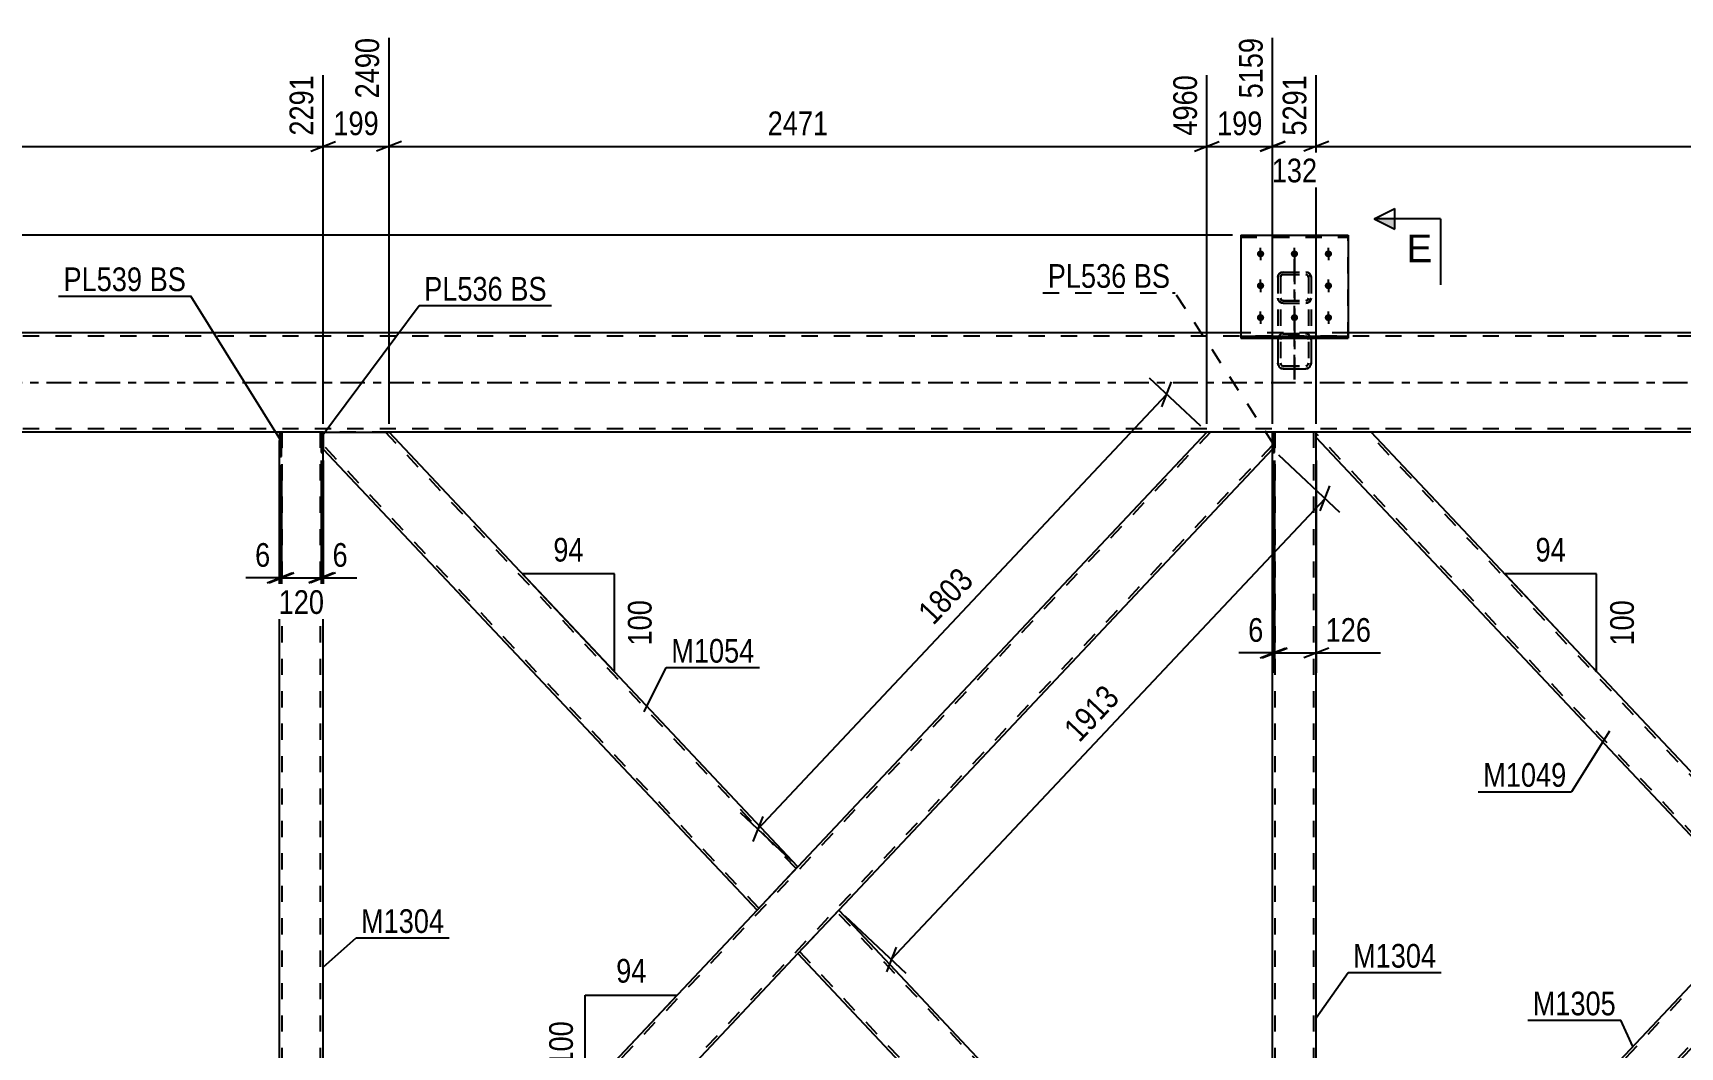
# Model space of a CAD drawing. Header units: millimetres. Extents: x -55 to 786, y -436 to 158.
# Drawn here: x 55.1 to 254.1, y -80.3 to 42.2 of the extents above; entities that cross this region are included whole.
import ezdxf

# ---------------------------------------------------------------- set-up
doc = ezdxf.new("R2010")
doc.units = ezdxf.units.MM
doc.linetypes.add('DXK_LINE_DOT2', pattern=[3.9198, 1.9599, -1.9599])
doc.linetypes.add('DXK_LINE_DOT3', pattern=[5.9187, 2.979, -0.9799, 0.9799, -0.9799])
doc.styles.add('Arial', font='ARIAL.TTF', dxfattribs={"height": 0.2})
doc.styles.add('Arial Narrow', font='ARIALN.TTF', dxfattribs={"height": 0.2})

# ---------------------------------------------------------------- blocks, each defined once
blk = doc.blocks.new('Bolt-761543994-4556 - 4531')
at = {"linetype": 'Continuous'}
for points in [[(203.44, 15.12), (203.35, 15.13), (203.26, 15.16), (203.18, 15.2), (203.11, 15.26), (203.06, 15.33), (203.02, 15.41), (203, 15.49), (203, 15.58), (203.02, 15.66), (203.06, 15.74), (203.11, 15.81), (203.18, 15.87), (203.26, 15.91), (203.35, 15.94), (203.44, 15.95), (203.53, 15.94), (203.62, 15.91), (203.7, 15.87), (203.77, 15.81), (203.82, 15.74), (203.86, 15.66), (203.88, 15.58), (203.88, 15.49), (203.86, 15.41), (203.82, 15.33), (203.77, 15.26), (203.7, 15.2), (203.62, 15.16), (203.53, 15.13)], [(207.54, 15.12), (207.45, 15.13), (207.36, 15.16), (207.28, 15.2), (207.21, 15.26), (207.16, 15.33), (207.12, 15.41), (207.1, 15.49), (207.1, 15.58), (207.12, 15.66), (207.16, 15.74), (207.21, 15.81), (207.28, 15.87), (207.36, 15.91), (207.45, 15.94), (207.54, 15.95), (207.63, 15.94), (207.72, 15.91), (207.8, 15.87), (207.87, 15.81), (207.92, 15.74), (207.96, 15.66), (207.98, 15.58), (207.98, 15.49), (207.96, 15.41), (207.92, 15.33), (207.87, 15.26), (207.8, 15.2), (207.72, 15.16), (207.63, 15.13)], [(211.64, 15.12), (211.55, 15.13), (211.46, 15.16), (211.38, 15.2), (211.31, 15.26), (211.26, 15.33), (211.22, 15.41), (211.2, 15.49), (211.2, 15.58), (211.22, 15.66), (211.26, 15.74), (211.31, 15.81), (211.38, 15.87), (211.46, 15.91), (211.55, 15.94), (211.64, 15.95), (211.73, 15.94), (211.82, 15.91), (211.9, 15.87), (211.97, 15.81), (212.02, 15.74), (212.06, 15.66), (212.08, 15.58), (212.08, 15.49), (212.06, 15.41), (212.02, 15.33), (211.97, 15.26), (211.9, 15.2), (211.82, 15.16), (211.73, 15.13)], [(203.44, 11.27), (203.35, 11.28), (203.26, 11.3), (203.18, 11.35), (203.11, 11.41), (203.06, 11.48), (203.02, 11.55), (203, 11.64), (203, 11.73), (203.02, 11.81), (203.06, 11.89), (203.11, 11.96), (203.18, 12.02), (203.26, 12.06), (203.35, 12.09), (203.44, 12.1), (203.53, 12.09), (203.62, 12.06), (203.7, 12.02), (203.77, 11.96), (203.82, 11.89), (203.86, 11.81), (203.88, 11.73), (203.88, 11.64), (203.86, 11.55), (203.82, 11.48), (203.77, 11.41), (203.7, 11.35), (203.62, 11.3), (203.53, 11.28)], [(211.64, 11.27), (211.55, 11.28), (211.46, 11.3), (211.38, 11.35), (211.31, 11.41), (211.26, 11.48), (211.22, 11.55), (211.2, 11.64), (211.2, 11.73), (211.22, 11.81), (211.26, 11.89), (211.31, 11.96), (211.38, 12.02), (211.46, 12.06), (211.55, 12.09), (211.64, 12.1), (211.73, 12.09), (211.82, 12.06), (211.9, 12.02), (211.97, 11.96), (212.02, 11.89), (212.06, 11.81), (212.08, 11.73), (212.08, 11.64), (212.06, 11.55), (212.02, 11.48), (211.97, 11.41), (211.9, 11.35), (211.82, 11.3), (211.73, 11.28)], [(203.44, 7.42), (203.35, 7.43), (203.26, 7.45), (203.18, 7.49), (203.11, 7.55), (203.06, 7.62), (203.02, 7.7), (203, 7.79), (203, 7.87), (203.02, 7.96), (203.06, 8.04), (203.11, 8.11), (203.18, 8.16), (203.26, 8.21), (203.35, 8.23), (203.44, 8.24), (203.53, 8.23), (203.62, 8.21), (203.7, 8.16), (203.77, 8.11), (203.82, 8.04), (203.86, 7.96), (203.88, 7.87), (203.88, 7.79), (203.86, 7.7), (203.82, 7.62), (203.77, 7.55), (203.7, 7.49), (203.62, 7.45), (203.53, 7.43)], [(207.54, 7.42), (207.45, 7.43), (207.36, 7.45), (207.28, 7.49), (207.21, 7.55), (207.16, 7.62), (207.12, 7.7), (207.1, 7.79), (207.1, 7.87), (207.12, 7.96), (207.16, 8.04), (207.21, 8.11), (207.28, 8.16), (207.36, 8.21), (207.45, 8.23), (207.54, 8.24), (207.63, 8.23), (207.72, 8.21), (207.8, 8.16), (207.87, 8.11), (207.92, 8.04), (207.96, 7.96), (207.98, 7.87), (207.98, 7.79), (207.96, 7.7), (207.92, 7.62), (207.87, 7.55), (207.8, 7.49), (207.72, 7.45), (207.63, 7.43)], [(211.64, 7.42), (211.55, 7.43), (211.46, 7.45), (211.38, 7.49), (211.31, 7.55), (211.26, 7.62), (211.22, 7.7), (211.2, 7.79), (211.2, 7.87), (211.22, 7.96), (211.26, 8.04), (211.31, 8.11), (211.38, 8.16), (211.46, 8.21), (211.55, 8.23), (211.64, 8.24), (211.73, 8.23), (211.82, 8.21), (211.9, 8.16), (211.97, 8.11), (212.02, 8.04), (212.06, 7.96), (212.08, 7.87), (212.08, 7.79), (212.06, 7.7), (212.02, 7.62), (211.97, 7.55), (211.9, 7.49), (211.82, 7.45), (211.73, 7.43)]]:
    blk.add_hatch(color=1, dxfattribs=at).paths.add_polyline_path(points)
at = {"color": 1, "linetype": 'Continuous'}
for p, q in [((203.44, 15.14), (203.44, 16.27)), ((207.54, 15.14), (207.54, 16.27)), ((211.64, 15.14), (211.64, 16.27)), ((203.44, 11.29), (203.44, 12.42)), ((211.64, 11.29), (211.64, 12.42)), ((203.44, 7.43), (203.44, 8.57)), ((207.54, 7.43), (207.54, 8.57)), ((211.64, 7.43), (211.64, 8.57))]:
    blk.add_line(p, q, dxfattribs=at)
blk = doc.blocks.new('Bolt-761543994-4555 - 4531')
at = {"color": 1, "linetype": 'DXK_LINE_DOT2'}
for p, q in [((203.44, 15.91), (203.44, 14.77)), ((207.54, 15.91), (207.54, 14.77)), ((211.64, 15.91), (211.64, 14.77)), ((203.44, 12.06), (203.44, 10.92)), ((211.64, 12.06), (211.64, 10.92)), ((203.44, 8.2), (203.44, 7.07)), ((207.54, 8.2), (207.54, 7.07)), ((211.64, 8.2), (211.64, 7.07))]:
    blk.add_line(p, q, dxfattribs=at)
blk = doc.blocks.new('Part-761543994-4567 - 4531')
at = {"color": 7, "linetype": 'DXK_LINE_DOT2'}
for p, q in [((204.9, -6), (205.14, -6)), ((204.9, -6), (204.9, -8.46)), ((205.14, -6), (205.14, -8.46)), ((204.9, -8.46), (205.14, -8.46))]:
    blk.add_line(p, q, dxfattribs=at)
blk = doc.blocks.new('Part-761543994-4582 - 4531')
at = {"color": 2, "linetype": 'Continuous'}
for p, q in [((205.14, -6), (204.9, -6)), ((204.9, -6), (204.9, -8.46)), ((205.14, -8.46), (205.14, -6)), ((204.9, -8.46), (205.14, -8.46))]:
    blk.add_line(p, q, dxfattribs=at)
blk = doc.blocks.new('Part-761543994-4605 - 4531')
at = {"color": 7, "linetype": 'DXK_LINE_DOT2'}
for p, q in [((89.94, -6), (90.18, -6)), ((89.94, -6), (89.94, -8.46)), ((90.18, -6), (90.18, -8.46)), ((89.94, -8.46), (90.18, -8.46))]:
    blk.add_line(p, q, dxfattribs=at)
blk = doc.blocks.new('Part-761543994-4674 - 4531')
at = {"color": 2, "linetype": 'Continuous'}
for p, q in [((201.04, 6), (44.9, 6)), ((441.04, 6), (214.04, 6)), ((84.9, -6), (44.9, -6)), ((89.94, -6), (85.14, -6)), ((90.18, -6), (90.18, -6)), ((197.02, -6), (98.06, -6)), ((706.54, -6), (205.14, -6))]:
    blk.add_line(p, q, dxfattribs=at)
at = {"color": 7, "linetype": 'DXK_LINE_DOT2'}
for p, q in [((214.04, 6), (201.04, 6)), ((706.54, 5.6), (44.9, 5.6)), ((706.54, -5.6), (44.9, -5.6)), ((85.14, -6), (84.9, -6)), ((98.06, -6), (89.94, -6)), ((205.14, -6), (197.02, -6))]:
    blk.add_line(p, q, dxfattribs=at)
at = {"color": 7, "linetype": 'DXK_LINE_DOT3'}
blk.add_line((44.9, 0), (706.54, 0), dxfattribs=at)
blk = doc.blocks.new('Part-761543994-4610 - 4531')
at = {"color": 2, "linetype": 'Continuous'}
for p, q in [((90.18, -6), (89.94, -6)), ((89.94, -6), (89.94, -8.46)), ((90.18, -8.46), (90.18, -6)), ((89.94, -8.46), (90.18, -8.46))]:
    blk.add_line(p, q, dxfattribs=at)
blk = doc.blocks.new('Part-761543994-4615 - 4531')
at = {"color": 2, "linetype": 'Continuous'}
for p, q in [((85.14, -6), (84.9, -6)), ((84.9, -6), (84.9, -8.98)), ((85.14, -8.98), (85.14, -6)), ((84.9, -8.98), (85.14, -8.98))]:
    blk.add_line(p, q, dxfattribs=at)
blk = doc.blocks.new('Part-761543994-4620 - 4531')
at = {"color": 7, "linetype": 'DXK_LINE_DOT2'}
for p, q in [((84.9, -6), (85.14, -6)), ((84.9, -6), (84.9, -8.98)), ((85.14, -6), (85.14, -8.98)), ((84.9, -8.98), (85.14, -8.98))]:
    blk.add_line(p, q, dxfattribs=at)
blk = doc.blocks.new('Part-761543994-4742 - 4531')
at = {"color": 2, "linetype": 'Continuous'}
for p, q in [((147.54, -69.05), (152.48, -63.8)), ((152.48, -63.8), (204.9, -119.54)), ((196.96, -121.6), (147.54, -69.05)), ((201.04, -121.6), (197.02, -121.6))]:
    blk.add_line(p, q, dxfattribs=at)
at = {"color": 7, "linetype": 'DXK_LINE_DOT2'}
for p, q in [((204.9, -120), (152.26, -64.03)), ((147.76, -68.82), (147.78, -68.8)), ((197.4, -121.6), (147.76, -68.82)), ((204.9, -121.6), (204.9, -119.54)), ((204.9, -119.54), (204.9, -119.54)), ((197.02, -121.6), (196.96, -121.6)), ((204.9, -121.6), (201.04, -121.6))]:
    blk.add_line(p, q, dxfattribs=at)
blk = doc.blocks.new('Part-761543994-4747 - 4531')
at = {"color": 7, "linetype": 'DXK_LINE_DOT3'}
blk.add_line((207.54, 0.36), (207.54, 14.88), dxfattribs=at)
at = {"color": 7, "linetype": 'DXK_LINE_DOT2'}
for p, q in [((205.59, 12.97), (205.54, 12.74)), ((205.54, 12.74), (205.54, 5.36)), ((205.73, 13.17), (205.59, 12.97)), ((205.94, 13.3), (205.73, 13.17)), ((205.86, 12.74), (205.88, 12.86)), ((205.86, 12.74), (205.86, 2.33)), ((205.88, 12.86), (205.95, 12.95)), ((206.18, 13.34), (205.94, 13.3)), ((205.95, 12.95), (206.06, 13.02)), ((206.06, 13.02), (206.18, 13.04)), ((206.18, 13.34), (208.9, 13.34)), ((206.18, 13.04), (208.9, 13.04)), ((209.15, 13.3), (208.9, 13.34)), ((208.9, 13.04), (209.02, 13.02)), ((209.02, 13.02), (209.13, 12.95)), ((209.13, 12.95), (209.2, 12.86)), ((209.35, 13.17), (209.15, 13.3)), ((209.2, 12.86), (209.22, 12.74)), ((209.22, 12.74), (209.22, 2.33)), ((209.49, 12.97), (209.35, 13.17)), ((209.54, 12.74), (209.49, 12.97)), ((209.54, 12.74), (209.54, 5.36)), ((205.54, 10.19), (205.59, 9.96)), ((205.59, 9.96), (205.73, 9.76)), ((205.88, 10.07), (205.86, 10.19)), ((205.95, 9.97), (205.88, 10.07)), ((206.06, 9.91), (205.95, 9.97)), ((209.13, 9.97), (209.02, 9.91)), ((209.2, 10.07), (209.13, 9.97)), ((209.22, 10.19), (209.2, 10.07)), ((209.35, 9.76), (209.49, 9.96)), ((209.49, 9.96), (209.54, 10.19)), ((205.73, 9.76), (205.94, 9.63)), ((205.94, 9.63), (206.18, 9.58)), ((206.18, 9.88), (206.06, 9.91)), ((206.18, 9.88), (208.9, 9.88)), ((206.18, 9.58), (208.9, 9.58)), ((209.02, 9.91), (208.9, 9.88)), ((208.9, 9.58), (209.15, 9.63)), ((209.15, 9.63), (209.35, 9.76)), ((205.54, 5.22), (205.59, 5.49)), ((205.88, 5.36), (205.86, 5.22)), ((205.94, 5.85), (206.18, 5.91)), ((206.18, 5.57), (206.06, 5.54)), ((206.18, 5.91), (208.9, 5.91)), ((206.18, 5.57), (208.9, 5.57)), ((208.9, 5.91), (209.15, 5.85)), ((209.02, 5.54), (208.9, 5.57)), ((209.22, 5.22), (209.2, 5.36)), ((209.49, 5.49), (209.54, 5.22)), ((205.86, 2.33), (205.88, 2.2)), ((206.06, 2.02), (206.18, 1.99)), ((208.9, 1.99), (209.02, 2.02)), ((209.2, 2.2), (209.22, 2.33)), ((206.18, 1.99), (208.9, 1.99))]:
    blk.add_line(p, q, dxfattribs=at)
at = {"color": 2, "linetype": 'Continuous'}
for p, q in [((205.54, 5.36), (205.54, 2.33)), ((209.54, 5.36), (209.54, 2.33)), ((205.59, 2.07), (205.54, 2.33)), ((209.54, 2.33), (209.49, 2.07)), ((206.18, 1.65), (205.94, 1.7)), ((206.18, 1.65), (208.9, 1.65)), ((209.15, 1.7), (208.9, 1.65))]:
    blk.add_line(p, q, dxfattribs=at)
at = {"color": 7, "linetype": 'DXK_LINE_DOT2'}
for centre, radius, start, end in [((206.21, 5.25), 0.662, 114.32, 159.2417), ((206.19, 5.24), 0.331, 114.32, 159.2417), ((208.89, 5.24), 0.331, 20.7583, 65.68), ((208.87, 5.25), 0.662, 20.7583, 65.68), ((206.19, 2.32), 0.331, 200.7583, 245.68), ((208.89, 2.32), 0.331, 294.32, 339.2417)]:
    blk.add_arc(centre, radius, start, end, dxfattribs=at)
at = {"color": 2, "linetype": 'Continuous'}
for centre, start, end in [((206.21, 2.3), 200.7583, 245.68), ((208.87, 2.3), 294.32, 339.2417)]:
    blk.add_arc(centre, 0.662, start, end, dxfattribs=at)
blk = doc.blocks.new('Part-761543994-4767 - 4531')
at = {"color": 7, "linetype": 'DXK_LINE_DOT2'}
for p, q in [((210.18, -6), (204.9, -6)), ((204.9, -8.46), (204.9, -6)), ((205.22, -121.6), (205.22, -6)), ((209.86, -121.6), (209.86, -6)), ((210.18, -6.66), (210.18, -6)), ((204.9, -121.6), (204.9, -119.14)), ((210.18, -121.6), (210.18, -120.06)), ((204.9, -121.6), (210.18, -121.6))]:
    blk.add_line(p, q, dxfattribs=at)
at = {"color": 2, "linetype": 'Continuous'}
for p, q in [((210.18, -120.06), (210.18, -6.66)), ((204.9, -119.14), (204.9, -8.46))]:
    blk.add_line(p, q, dxfattribs=at)
blk = doc.blocks.new('Part-761543994-4772 - 4531')
at = {"color": 7, "linetype": 'DXK_LINE_DOT2'}
for p, q in [((90.18, -6), (84.9, -6)), ((84.9, -8.98), (84.9, -6)), ((85.22, -121.6), (85.22, -6)), ((89.86, -121.6), (89.86, -6)), ((90.18, -8.46), (90.18, -6)), ((84.9, -121.6), (84.9, -118.62)), ((90.18, -121.6), (90.18, -119.14)), ((84.9, -121.6), (90.18, -121.6))]:
    blk.add_line(p, q, dxfattribs=at)
at = {"color": 2, "linetype": 'Continuous'}
for p, q in [((84.9, -118.62), (84.9, -8.98)), ((90.18, -119.14), (90.18, -8.46))]:
    blk.add_line(p, q, dxfattribs=at)
blk = doc.blocks.new('Part-761543994-4817 - 4531')
at = {"color": 2, "linetype": 'Continuous'}
for p, q in [((210.18, -6.66), (210.18, -6)), ((263.92, -63.8), (210.18, -6.66)), ((267.54, -59.95), (216.81, -6)), ((267.1, -60.41), (263.92, -63.8)), ((267.54, -59.95), (267.1, -60.41))]:
    blk.add_line(p, q, dxfattribs=at)
at = {"color": 7, "linetype": 'DXK_LINE_DOT2'}
for p, q in [((216.81, -6), (210.18, -6)), ((264.14, -63.57), (210.18, -6.19)), ((267.32, -60.18), (216.37, -6)), ((267.51, -59.98), (267.1, -60.41)), ((264.14, -63.57), (264.15, -63.55))]:
    blk.add_line(p, q, dxfattribs=at)
blk = doc.blocks.new('Part-761543994-4822 - 4531')
at = {"color": 7, "linetype": 'DXK_LINE_DOT2'}
for p, q in [((318.71, -6), (210.18, -121.41)), ((324.9, -6.19), (216.37, -121.6)), ((324.9, -6), (318.27, -6)), ((267.54, -59.95), (263.92, -63.8)), ((271.17, -63.8), (267.54, -67.65)), ((210.18, -120.94), (211.01, -120.06)), ((210.18, -121.6), (210.18, -120.94)), ((216.81, -121.6), (210.18, -121.6))]:
    blk.add_line(p, q, dxfattribs=at)
at = {"color": 2, "linetype": 'Continuous'}
for p, q in [((318.27, -6), (267.54, -59.95)), ((324.9, -6.66), (271.17, -63.8)), ((324.9, -6.66), (324.9, -6)), ((263.92, -63.8), (211.01, -120.06)), ((267.54, -67.65), (216.81, -121.6))]:
    blk.add_line(p, q, dxfattribs=at)
blk = doc.blocks.new('Part-761543994-4837 - 4531')
at = {"color": 7, "linetype": 'DXK_LINE_DOT2'}
for p, q in [((197.4, -6), (90.18, -120.01)), ((204.9, -7.59), (97.69, -121.6)), ((197.02, -6), (196.96, -6)), ((204.9, -8.06), (204.9, -6)), ((147.54, -58.55), (142.6, -63.8)), ((152.48, -63.8), (147.54, -69.05)), ((90.18, -120.47), (90.18, -119.54)), ((97.25, -121.6), (97.87, -121.6)), ((98.13, -121.6), (98.06, -121.6))]:
    blk.add_line(p, q, dxfattribs=at)
at = {"color": 2, "linetype": 'Continuous'}
for p, q in [((196.96, -6), (147.54, -58.55)), ((204.9, -6), (197.02, -6)), ((204.9, -8.06), (152.48, -63.8)), ((142.6, -63.8), (90.18, -119.54)), ((147.54, -69.05), (98.13, -121.6)), ((90.18, -121.6), (90.18, -120.47)), ((97.25, -121.6), (90.18, -121.6)), ((98.06, -121.6), (97.25, -121.6)), ((98.06, -121.6), (98.06, -121.6))]:
    blk.add_line(p, q, dxfattribs=at)
blk = doc.blocks.new('Part-761543994-4842 - 4531')
at = {"color": 2, "linetype": 'Continuous'}
for p, q in [((90.18, -7.13), (90.18, -6)), ((90.18, -6), (98.06, -6)), ((147.54, -58.55), (98.13, -6)), ((90.18, -8.06), (142.6, -63.8)), ((147.1, -59.01), (142.6, -63.8)), ((147.1, -59.01), (147.54, -58.55))]:
    blk.add_line(p, q, dxfattribs=at)
at = {"color": 7, "linetype": 'DXK_LINE_DOT2'}
for p, q in [((90.18, -7.13), (90.18, -8.06)), ((90.18, -8.06), (90.18, -7.49)), ((142.82, -63.57), (90.18, -7.59)), ((147.32, -58.78), (97.69, -6)), ((97.69, -6), (98.13, -6)), ((147.51, -58.58), (147.1, -59.01)), ((142.82, -63.57), (142.84, -63.55))]:
    blk.add_line(p, q, dxfattribs=at)
blk = doc.blocks.new('Part-761543994-4849 - 4531')
at = {"color": 7, "linetype": 'DXK_LINE_DOT3'}
blk.add_line((207.54, 14.86), (207.54, 0.33), dxfattribs=at)
at = {"color": 7, "linetype": 'DXK_LINE_DOT2'}
for p, q in [((205.54, 12.72), (205.59, 12.95)), ((205.54, 12.72), (205.54, 2.31)), ((205.59, 12.95), (205.73, 13.14)), ((205.73, 13.14), (205.94, 13.27)), ((205.88, 12.83), (205.86, 12.72)), ((205.86, 12.72), (205.86, 2.31)), ((205.95, 12.93), (205.88, 12.83)), ((205.94, 13.27), (206.18, 13.32)), ((206.06, 13), (205.95, 12.93)), ((206.18, 13.02), (206.06, 13)), ((206.18, 13.32), (208.9, 13.32)), ((206.18, 13.02), (208.9, 13.02)), ((208.9, 13.32), (209.15, 13.27)), ((209.02, 13), (208.9, 13.02)), ((209.13, 12.93), (209.02, 13)), ((209.2, 12.83), (209.13, 12.93)), ((209.15, 13.27), (209.35, 13.14)), ((209.22, 12.72), (209.2, 12.83)), ((209.22, 12.72), (209.22, 2.31)), ((209.35, 13.14), (209.49, 12.95)), ((209.49, 12.95), (209.54, 12.72)), ((209.54, 12.72), (209.54, 2.31)), ((205.59, 9.93), (205.54, 10.16)), ((205.86, 10.16), (205.88, 10.05)), ((205.88, 10.05), (205.95, 9.95)), ((209.13, 9.95), (209.2, 10.05)), ((209.2, 10.05), (209.22, 10.16)), ((209.54, 10.16), (209.49, 9.93)), ((205.73, 9.74), (205.59, 9.93)), ((205.94, 9.61), (205.73, 9.74)), ((206.18, 9.56), (205.94, 9.61)), ((205.95, 9.95), (206.06, 9.88)), ((206.06, 9.88), (206.18, 9.86)), ((206.18, 9.86), (208.9, 9.86)), ((206.18, 9.56), (208.9, 9.56)), ((208.9, 9.86), (209.02, 9.88)), ((209.15, 9.61), (208.9, 9.56)), ((209.02, 9.88), (209.13, 9.95)), ((209.35, 9.74), (209.15, 9.61)), ((209.49, 9.93), (209.35, 9.74)), ((205.59, 5.46), (205.54, 5.2)), ((205.86, 5.2), (205.88, 5.33)), ((206.18, 5.88), (205.94, 5.83)), ((206.06, 5.52), (206.18, 5.54)), ((206.18, 5.88), (208.9, 5.88)), ((206.18, 5.54), (208.9, 5.54)), ((209.13, 5.83), (208.9, 5.88)), ((208.9, 5.54), (209.02, 5.52)), ((209.15, 5.83), (209.13, 5.83)), ((209.2, 5.33), (209.22, 5.2)), ((209.54, 5.2), (209.49, 5.46)), ((205.54, 2.31), (205.59, 2.05)), ((205.88, 2.18), (205.86, 2.31)), ((206.18, 1.97), (206.06, 1.99)), ((209.02, 1.99), (208.9, 1.97)), ((209.22, 2.31), (209.2, 2.18)), ((209.49, 2.05), (209.54, 2.31)), ((205.94, 1.68), (206.18, 1.63)), ((206.18, 1.97), (208.9, 1.97)), ((206.18, 1.63), (208.9, 1.63)), ((208.9, 1.63), (209.15, 1.68))]:
    blk.add_line(p, q, dxfattribs=at)
for centre, radius, start, end in [((206.21, 5.23), 0.662, 114.32, 159.2417), ((206.19, 5.21), 0.331, 114.32, 159.2417), ((208.89, 5.21), 0.331, 20.7583, 65.68), ((208.87, 5.23), 0.662, 20.7583, 65.68), ((206.21, 2.28), 0.662, 200.7583, 245.68), ((206.19, 2.29), 0.331, 200.7583, 245.68), ((208.89, 2.29), 0.331, 294.32, 339.2417), ((208.87, 2.28), 0.662, 294.32, 339.2417)]:
    blk.add_arc(centre, radius, start, end, dxfattribs=at)
blk = doc.blocks.new('Part-761543994-4885 - 4531')
at = {"color": 2, "linetype": 'Continuous'}
for p, q in [((201.04, 17.79), (214.04, 17.79)), ((201.04, 17.79), (201.04, 5.36)), ((214.04, 17.79), (214.04, 5.36)), ((201.04, 5.57), (214.04, 5.57)), ((201.04, 5.36), (214.04, 5.36))]:
    blk.add_line(p, q, dxfattribs=at)
at = {"color": 7, "linetype": 'DXK_LINE_DOT2'}
blk.add_line((201.04, 17.57), (214.04, 17.57), dxfattribs=at)
blk = doc.blocks.new('Part-761543994-4888 - 4531')
at = {"color": 7, "linetype": 'DXK_LINE_DOT2'}
for p, q in [((214.04, 17.77), (201.04, 17.77)), ((201.04, 17.77), (201.04, 5.33)), ((201.04, 17.55), (214.04, 17.55)), ((214.04, 5.33), (214.04, 17.77)), ((214.04, 5.55), (201.04, 5.55)), ((201.04, 5.33), (214.04, 5.33))]:
    blk.add_line(p, q, dxfattribs=at)
blk = doc.blocks.new('StraightDimension-761543994-9944 - 4531')
at = {"color": 7, "linetype": 'Continuous'}
for p, q in [((84.9, -9.98), (84.9, -26.04)), ((85.14, -9.98), (85.14, -26.04)), ((83.4, -24.24), (86.4, -23.04)), ((86.64, -23.04), (83.64, -24.24)), ((84.9, -23.64), (85.14, -23.64))]:
    blk.add_line(p, q, dxfattribs=at)
at = {"color": 0}
blk.add_wipeout([(84.38, -22.89), (84.38, -18.69), (81.35, -18.69), (81.35, -22.89)], dxfattribs=at)
at = {"color": 7, "linetype": 'Continuous'}
blk.add_line((84.9, -23.64), (80.82, -23.64), dxfattribs=at)
blk.add_line((84.9, -23.64), (80.82, -23.64), dxfattribs=at)
at = {"color": 3, "style": 'Arial Narrow'}
blk.add_text('6', height=2.86, dxfattribs=at).set_placement((81.95, -22.29))
blk = doc.blocks.new('StraightDimension-761543994-9792 - 4531')
at = {"color": 7, "linetype": 'Continuous'}
for p, q in [((90.18, -5), (90.18, 37.14)), ((0, 7), (0, 31.66)), ((1.5, 29.13), (-1.5, 27.93)), ((0, 28.53), (90.18, 28.53)), ((88.68, 27.93), (91.68, 29.13))]:
    blk.add_line(p, q, dxfattribs=at)
at = {"color": 0, "linetype": 'Continuous'}
for points in [[(89.58, 37.74), (85.38, 37.74), (85.38, 29.23), (89.58, 29.23)], [(-0.6, 32.26), (-4.8, 32.26), (-4.8, 29.23), (-0.6, 29.23)]]:
    blk.add_wipeout(points, dxfattribs=at)
at = {"color": 0}
blk.add_wipeout([(49.35, 29.28), (49.35, 33.48), (40.83, 33.48), (40.83, 29.28)], dxfattribs=at)
at = {"color": 3, "linetype": 'Continuous', "style": 'Arial Narrow'}
for s, height, p in [('2291', 2.863, (88.98, 29.83)), ('0', 2.86, (-1.2, 29.83))]:
    blk.add_text(s, height=height, rotation=90.0002, dxfattribs=at).set_placement(p)
at = {"color": 3, "style": 'Arial Narrow'}
blk.add_text('2291', height=2.863, dxfattribs=at).set_placement((41.43, 29.88))
blk = doc.blocks.new('StraightDimension-761543994-9790 - 4531')
at = {"color": 7, "linetype": 'Continuous'}
for p, q in [((98.13, -5), (98.13, 41.64)), ((196.96, -5), (196.96, 37.14)), ((99.63, 29.13), (96.63, 27.93)), ((98.13, 28.53), (196.96, 28.53)), ((195.46, 27.93), (198.46, 29.13))]:
    blk.add_line(p, q, dxfattribs=at)
at = {"color": 0, "linetype": 'Continuous'}
blk.add_wipeout([(196.36, 37.74), (192.16, 37.74), (192.16, 29.23), (196.36, 29.23)], dxfattribs=at)
at = {"color": 0}
blk.add_wipeout([(151.8, 29.28), (151.8, 33.48), (143.29, 33.48), (143.29, 29.28)], dxfattribs=at)
at = {"color": 3, "linetype": 'Continuous', "style": 'Arial Narrow'}
blk.add_text('4960', height=2.863, rotation=90.0002, dxfattribs=at).set_placement((195.76, 29.83))
at = {"color": 3, "style": 'Arial Narrow'}
blk.add_text('2471', height=2.863, dxfattribs=at).set_placement((143.89, 29.88))
blk = doc.blocks.new('StraightDimension-761543994-9935 - 4531')
at = {"color": 7, "linetype": 'Continuous'}
blk.add_line((200.04, 17.79), (-37.76, 17.79), dxfattribs=at)
blk = doc.blocks.new('AngleDimension-761543994-5104 - 4531')
at = {"color": 7, "linetype": 'Continuous'}
for p, q in [((121.85, -74.06), (132.95, -74.06)), ((121.85, -85.86), (132.95, -74.06)), ((121.85, -85.86), (121.85, -74.06)), ((129.27, -77.97), (132.95, -74.06))]:
    blk.add_line(p, q, dxfattribs=at)
at = {"color": 0}
for points in [[(129.83, -73.16), (129.83, -68.96), (124.98, -68.96), (124.98, -73.16)], [(120.95, -76.62), (116.75, -76.62), (116.75, -83.3), (120.95, -83.3)]]:
    blk.add_wipeout(points, dxfattribs=at)
at = {"color": 3, "style": 'Arial Narrow'}
blk.add_text('94', height=2.863, dxfattribs=at).set_placement((125.58, -72.56))
blk.add_text('100', height=2.863, rotation=90.0002, dxfattribs=at).set_placement((120.35, -82.7))
blk = doc.blocks.new('StraightDimension-761543994-4958 - 4531')
at = {"color": 7, "linetype": 'Continuous'}
for p, q in [((196.23, -5.31), (190.03, 0.51)), ((191.52, -2.95), (192.7, 0.06)), ((142.69, -53.99), (192.11, -1.44)), ((146.81, -57.86), (140.62, -52.03)), ((143.29, -52.48), (142.1, -55.49))]:
    blk.add_line(p, q, dxfattribs=at)
at = {"color": 0}
blk.add_wipeout([(169.77, -24.1), (166.71, -21.22), (160.88, -27.42), (163.94, -30.3)], dxfattribs=at)
at = {"color": 3, "style": 'Arial Narrow'}
blk.add_text('1803', height=2.863, rotation=46.7591, dxfattribs=at).set_placement((163.91, -29.45))
blk = doc.blocks.new('StraightDimension-761543994-4979 - 4531')
at = {"color": 7, "linetype": 'Continuous'}
for p, q in [((205.63, -8.75), (212.99, -15.67)), ((210.65, -15.52), (211.83, -12.52)), ((158.82, -69.76), (211.24, -14.02)), ((153.21, -64.49), (160.57, -71.4)), ((159.41, -68.26), (158.23, -71.26))]:
    blk.add_line(p, q, dxfattribs=at)
at = {"color": 0}
blk.add_wipeout([(187.4, -38.28), (184.34, -35.4), (178.51, -41.6), (181.57, -44.48)], dxfattribs=at)
at = {"color": 3, "style": 'Arial Narrow'}
blk.add_text('1913', height=2.863, rotation=46.7591, dxfattribs=at).set_placement((181.54, -43.63))
blk = doc.blocks.new('AngleDimension-761543994-5401 - 4531')
at = {"color": 7, "linetype": 'Continuous'}
for p, q in [((119.36, -28.58), (114.27, -23.16)), ((125.36, -23.16), (114.27, -23.16)), ((125.36, -34.96), (114.27, -23.16)), ((125.36, -34.96), (125.36, -23.16))]:
    blk.add_line(p, q, dxfattribs=at)
at = {"color": 0}
for points in [[(122.24, -22.26), (122.24, -18.06), (117.39, -18.06), (117.39, -22.26)], [(130.46, -25.72), (126.26, -25.72), (126.26, -32.4), (130.46, -32.4)]]:
    blk.add_wipeout(points, dxfattribs=at)
at = {"color": 3, "style": 'Arial Narrow'}
blk.add_text('94', height=2.863, dxfattribs=at).set_placement((117.99, -21.66))
blk.add_text('100', height=2.863, rotation=90.0002, dxfattribs=at).set_placement((129.86, -31.8))
blk = doc.blocks.new('StraightDimension-761543994-5801 - 4531')
at = {"color": 7, "linetype": 'Continuous'}
for p, q in [((204.9, -9.46), (204.9, -35.11)), ((205.14, -9.46), (205.14, -35.11)), ((203.4, -33.31), (206.4, -32.11)), ((206.64, -32.11), (203.64, -33.31)), ((204.9, -32.71), (205.14, -32.71))]:
    blk.add_line(p, q, dxfattribs=at)
at = {"color": 0}
blk.add_wipeout([(204.38, -31.96), (204.38, -27.76), (201.35, -27.76), (201.35, -31.96)], dxfattribs=at)
at = {"color": 7, "linetype": 'Continuous'}
blk.add_line((204.9, -32.71), (200.82, -32.71), dxfattribs=at)
blk.add_line((204.9, -32.71), (200.82, -32.71), dxfattribs=at)
at = {"color": 3, "style": 'Arial Narrow'}
blk.add_text('6', height=2.86, dxfattribs=at).set_placement((201.95, -31.36))
blk = doc.blocks.new('StraightDimension-761543994-5812 - 4531')
at = {"color": 7, "linetype": 'Continuous'}
for p, q in [((205.14, -9.46), (205.14, -35.11)), ((210.18, -9.46), (210.18, -35.11)), ((203.64, -33.31), (206.64, -32.11)), ((205.14, -32.71), (210.18, -32.71)), ((211.68, -32.11), (208.68, -33.31))]:
    blk.add_line(p, q, dxfattribs=at)
at = {"color": 0}
blk.add_wipeout([(217.39, -31.96), (217.39, -27.76), (210.71, -27.76), (210.71, -31.96)], dxfattribs=at)
at = {"color": 7, "linetype": 'Continuous'}
blk.add_line((210.18, -32.71), (217.92, -32.71), dxfattribs=at)
blk.add_line((210.18, -32.71), (217.92, -32.71), dxfattribs=at)
at = {"color": 3, "style": 'Arial Narrow'}
blk.add_text('126', height=2.863, dxfattribs=at).set_placement((211.31, -31.36))
blk = doc.blocks.new('StraightDimension-761543994-9787 - 4531')
at = {"color": 7, "linetype": 'Continuous'}
for p, q in [((210.18, -5), (210.18, 37.14)), ((318.27, -5), (318.27, 37.14)), ((211.68, 29.13), (208.68, 27.93)), ((210.18, 28.53), (318.27, 28.53)), ((316.77, 27.93), (319.77, 29.13))]:
    blk.add_line(p, q, dxfattribs=at)
at = {"color": 0, "linetype": 'Continuous'}
blk.add_wipeout([(317.67, 37.74), (313.47, 37.74), (313.47, 29.23), (317.67, 29.23)], dxfattribs=at)
at = {"color": 0}
blk.add_wipeout([(268.48, 29.28), (268.48, 33.48), (259.97, 33.48), (259.97, 29.28)], dxfattribs=at)
at = {"color": 3, "linetype": 'Continuous', "style": 'Arial Narrow'}
blk.add_text('7993', height=2.863, rotation=90.0002, dxfattribs=at).set_placement((317.07, 29.83))
at = {"color": 3, "style": 'Arial Narrow'}
blk.add_text('2702', height=2.863, dxfattribs=at).set_placement((260.57, 29.88))
blk = doc.blocks.new('StraightDimension-761543994-9788 - 4531')
at = {"color": 7, "linetype": 'Continuous'}
for p, q in [((204.9, -5), (204.9, 41.64)), ((210.18, -5), (210.18, 37.14)), ((203.4, 27.93), (206.4, 29.13)), ((204.9, 28.53), (210.18, 28.53)), ((211.68, 29.13), (208.68, 27.93))]:
    blk.add_line(p, q, dxfattribs=at)
at = {"color": 0, "linetype": 'Continuous'}
blk.add_wipeout([(209.58, 37.74), (205.38, 37.74), (205.38, 29.23), (209.58, 29.23)], dxfattribs=at)
at = {"color": 0}
blk.add_wipeout([(210.88, 23.58), (210.88, 27.78), (204.2, 27.78), (204.2, 23.58)], dxfattribs=at)
at = {"color": 3, "linetype": 'Continuous', "style": 'Arial Narrow'}
blk.add_text('5291', height=2.863, rotation=90.0002, dxfattribs=at).set_placement((208.98, 29.83))
at = {"color": 3, "style": 'Arial Narrow'}
blk.add_text('132', height=2.863, dxfattribs=at).set_placement((204.8, 24.18))
blk = doc.blocks.new('StraightDimension-761543994-9789 - 4531')
at = {"color": 7, "linetype": 'Continuous'}
for p, q in [((204.9, -5), (204.9, 41.64)), ((196.96, -5), (196.96, 37.14)), ((195.46, 27.93), (198.46, 29.13)), ((196.96, 28.53), (204.9, 28.53)), ((206.4, 29.13), (203.4, 27.93))]:
    blk.add_line(p, q, dxfattribs=at)
at = {"color": 0}
blk.add_wipeout([(204.27, 29.28), (204.27, 33.48), (197.59, 33.48), (197.59, 29.28)], dxfattribs=at)
at = {"color": 0, "linetype": 'Continuous'}
blk.add_wipeout([(204.3, 42.24), (200.1, 42.24), (200.1, 33.73), (204.3, 33.73)], dxfattribs=at)
at = {"color": 3, "linetype": 'Continuous', "style": 'Arial Narrow'}
blk.add_text('5159', height=2.863, rotation=90.0002, dxfattribs=at).set_placement((203.7, 34.33))
at = {"color": 3, "style": 'Arial Narrow'}
blk.add_text('199', height=2.863, dxfattribs=at).set_placement((198.19, 29.88))
blk = doc.blocks.new('StraightDimension-761543994-9791 - 4531')
at = {"color": 7, "linetype": 'Continuous'}
for p, q in [((98.13, -5), (98.13, 41.64)), ((90.18, -5), (90.18, 37.14)), ((88.68, 27.93), (91.68, 29.13)), ((90.18, 28.53), (98.13, 28.53)), ((99.63, 29.13), (96.63, 27.93))]:
    blk.add_line(p, q, dxfattribs=at)
at = {"color": 0}
blk.add_wipeout([(97.5, 29.28), (97.5, 33.48), (90.81, 33.48), (90.81, 29.28)], dxfattribs=at)
at = {"color": 0, "linetype": 'Continuous'}
blk.add_wipeout([(97.53, 42.24), (93.33, 42.24), (93.33, 33.73), (97.53, 33.73)], dxfattribs=at)
at = {"color": 3, "linetype": 'Continuous', "style": 'Arial Narrow'}
blk.add_text('2490', height=2.863, rotation=90.0002, dxfattribs=at).set_placement((96.93, 34.33))
at = {"color": 3, "style": 'Arial Narrow'}
blk.add_text('199', height=2.863, dxfattribs=at).set_placement((91.41, 29.88))
blk = doc.blocks.new('StraightDimension-761543994-9942 - 4531')
at = {"color": 7, "linetype": 'Continuous'}
for p, q in [((89.94, -9.46), (89.94, -26.04)), ((90.18, -9.46), (90.18, -26.04)), ((88.44, -24.24), (91.44, -23.04)), ((91.68, -23.04), (88.68, -24.24)), ((89.94, -23.64), (90.18, -23.64))]:
    blk.add_line(p, q, dxfattribs=at)
at = {"color": 0}
blk.add_wipeout([(93.73, -22.89), (93.73, -18.69), (90.71, -18.69), (90.71, -22.89)], dxfattribs=at)
at = {"color": 7, "linetype": 'Continuous'}
blk.add_line((90.18, -23.64), (94.26, -23.64), dxfattribs=at)
blk.add_line((90.18, -23.64), (94.26, -23.64), dxfattribs=at)
at = {"color": 3, "style": 'Arial Narrow'}
blk.add_text('6', height=2.86, dxfattribs=at).set_placement((91.31, -22.29))
blk = doc.blocks.new('StraightDimension-761543994-9943 - 4531')
at = {"color": 7, "linetype": 'Continuous'}
for p, q in [((89.94, -9.46), (89.94, -26.49)), ((85.14, -9.98), (85.14, -26.49)), ((83.64, -24.24), (86.64, -23.04)), ((85.14, -23.64), (89.94, -23.64)), ((91.44, -23.04), (88.44, -24.24))]:
    blk.add_line(p, q, dxfattribs=at)
at = {"color": 0}
blk.add_wipeout([(90.88, -28.59), (90.88, -24.39), (84.2, -24.39), (84.2, -28.59)], dxfattribs=at)
at = {"color": 3, "style": 'Arial Narrow'}
blk.add_text('120', height=2.863, dxfattribs=at).set_placement((84.8, -27.99))
blk = doc.blocks.new('AngleDimension-761543994-14457 - 4531')
at = {"color": 7, "linetype": 'Continuous'}
for p, q in [((244.05, -23.16), (232.95, -23.16)), ((244.05, -34.96), (232.95, -23.16)), ((244.05, -34.96), (244.05, -23.16)), ((243.78, -34.68), (244.05, -34.96))]:
    blk.add_line(p, q, dxfattribs=at)
at = {"color": 0}
for points in [[(240.93, -22.26), (240.93, -18.06), (236.07, -18.06), (236.07, -22.26)], [(249.15, -25.72), (244.95, -25.72), (244.95, -32.41), (249.15, -32.41)]]:
    blk.add_wipeout(points, dxfattribs=at)
at = {"color": 3, "style": 'Arial Narrow'}
blk.add_text('94', height=2.863, dxfattribs=at).set_placement((236.67, -21.66))
blk.add_text('100', height=2.863, rotation=90.0002, dxfattribs=at).set_placement((248.55, -31.81))
blk = doc.blocks.new('Mark-761543994-4813 - 4531')
at = {"color": 0}
blk.add_wipeout([(240.4, -48.88), (240.4, -45.88), (230.35, -45.88), (230.35, -48.88)], dxfattribs=at)
blk.add_wipeout([(240.4, -48.88), (240.4, -45.88), (230.35, -45.88), (230.35, -48.88)], dxfattribs=at)
at = {"color": 30, "linetype": 'Continuous'}
for p in [(245.6, -42.16), (229.75, -49.48)]:
    blk.add_line(p, (241, -49.48), dxfattribs=at)
at = {"color": 3, "style": 'Arial Narrow'}
blk.add_text('M1049', height=2.863, dxfattribs=at).set_placement((230.35, -48.88))
blk = doc.blocks.new('Mark-761543994-4763 - 4531')
at = {"color": 0}
blk.add_wipeout([(224.67, -70.75), (224.67, -67.75), (214.62, -67.75), (214.62, -70.75)], dxfattribs=at)
blk.add_wipeout([(224.67, -70.75), (224.67, -67.75), (214.62, -67.75), (214.62, -70.75)], dxfattribs=at)
at = {"color": 30, "linetype": 'Continuous'}
for p, q in [((210.18, -76.81), (214.02, -71.35)), ((214.02, -71.35), (225.27, -71.35))]:
    blk.add_line(p, q, dxfattribs=at)
at = {"color": 3, "style": 'Arial Narrow'}
blk.add_text('M1304', height=2.863, dxfattribs=at).set_placement((214.62, -70.75))
blk = doc.blocks.new('Mark-761543994-4768 - 4531')
at = {"color": 0}
blk.add_wipeout([(104.8, -66.55), (104.8, -63.55), (94.75, -63.55), (94.75, -66.55)], dxfattribs=at)
blk.add_wipeout([(104.8, -66.55), (104.8, -63.55), (94.75, -63.55), (94.75, -66.55)], dxfattribs=at)
at = {"color": 30, "linetype": 'Continuous'}
for p, q in [((90.18, -70.69), (94.15, -67.15)), ((94.15, -67.15), (105.4, -67.15))]:
    blk.add_line(p, q, dxfattribs=at)
at = {"color": 3, "style": 'Arial Narrow'}
blk.add_text('M1304', height=2.863, dxfattribs=at).set_placement((94.75, -66.55))
blk = doc.blocks.new('Mark-761543994-4818 - 4531')
at = {"color": 0}
blk.add_wipeout([(246.38, -76.51), (246.38, -73.51), (236.33, -73.51), (236.33, -76.51)], dxfattribs=at)
blk.add_wipeout([(246.38, -76.51), (246.38, -73.51), (236.33, -73.51), (236.33, -76.51)], dxfattribs=at)
at = {"color": 30, "linetype": 'Continuous'}
for p in [(235.73, -77.11), (248.41, -80.29)]:
    blk.add_line(p, (246.98, -77.11), dxfattribs=at)
at = {"color": 3, "style": 'Arial Narrow'}
blk.add_text('M1305', height=2.863, dxfattribs=at).set_placement((236.33, -76.51))
blk = doc.blocks.new('Mark-761543994-4838 - 4531')
at = {"color": 0}
blk.add_wipeout([(142.29, -33.88), (142.29, -30.88), (132.24, -30.88), (132.24, -33.88)], dxfattribs=at)
blk.add_wipeout([(142.29, -33.88), (142.29, -30.88), (132.24, -30.88), (132.24, -33.88)], dxfattribs=at)
at = {"color": 30, "linetype": 'Continuous'}
for p, q in [((128.98, -39.81), (131.64, -34.48)), ((131.64, -34.48), (142.89, -34.48))]:
    blk.add_line(p, q, dxfattribs=at)
at = {"color": 3, "style": 'Arial Narrow'}
blk.add_text('M1054', height=2.863, dxfattribs=at).set_placement((132.24, -33.88))
blk = doc.blocks.new('SectionMark-761543994-6096 - 4531')
at = {"linetype": 'Continuous'}
for points in [[(219.68, 19.78), (219.68, 18.53), (217.18, 19.78)], [(219.68, -142.27), (219.68, -143.52), (217.18, -143.52)]]:
    blk.add_hatch(color=6, dxfattribs=at).paths.add_polyline_path(points)
at = {"color": 6, "linetype": 'Continuous'}
for p, q in [((217.18, 19.78), (219.68, 21.03)), ((219.68, 18.53), (219.68, 21.03)), ((225.18, 19.78), (217.18, 19.78)), ((217.18, 19.78), (219.68, 18.53)), ((225.18, 19.78), (225.18, 11.78)), ((225.18, -143.52), (225.18, -135.52)), ((217.18, -143.52), (219.68, -142.27)), ((219.68, -142.27), (219.68, -144.77)), ((225.18, -143.52), (217.18, -143.52)), ((219.68, -144.77), (217.18, -143.52))]:
    blk.add_line(p, q, dxfattribs=at)
at = {"color": 0, "linetype": 'Continuous'}
for points in [[(224.18, 14.53), (224.18, 18.03), (221.07, 18.03), (221.07, 14.53)], [(224.18, -141.77), (224.18, -138.27), (221.07, -138.27), (221.07, -141.77)]]:
    blk.add_wipeout(points, dxfattribs=at)
at = {"color": 3, "linetype": 'Continuous', "style": 'Arial'}
for p in [(221.07, 14.53), (221.07, -141.77)]:
    blk.add_text('E', height=3.34, dxfattribs=at).set_placement(p)
blk = doc.blocks.new('MarkSet-761543994-6173 - 4531')
at = {"color": 0}
blk.add_wipeout([(68.31, 11.03), (68.31, 14.03), (58.8, 14.03), (58.8, 11.03)], dxfattribs=at)
blk.add_wipeout([(68.31, 11.03), (68.31, 14.03), (58.8, 14.03), (58.8, 11.03)], dxfattribs=at)
at = {"color": 3, "style": 'Arial Narrow'}
blk.add_text('PL539', height=2.863, dxfattribs=at).set_placement((58.8, 11.03))
at = {"color": 0}
blk.add_wipeout([(73.59, 11.03), (73.59, 14.03), (69.21, 14.03), (69.21, 11.03)], dxfattribs=at)
blk.add_wipeout([(73.59, 11.03), (73.59, 14.03), (69.21, 14.03), (69.21, 11.03)], dxfattribs=at)
at = {"color": 30, "linetype": 'Continuous'}
for p in [(58.2, 10.43), (85.06, -7.03)]:
    blk.add_line(p, (74.19, 10.43), dxfattribs=at)
at = {"color": 3, "style": 'Arial Narrow'}
blk.add_text('BS', height=2.863, dxfattribs=at).set_placement((69.21, 11.03))
blk = doc.blocks.new('MarkSet-761543994-6227 - 4531')
at = {"color": 0}
blk.add_wipeout([(111.89, 9.88), (111.89, 12.88), (102.38, 12.88), (102.38, 9.88)], dxfattribs=at)
blk.add_wipeout([(111.89, 9.88), (111.89, 12.88), (102.38, 12.88), (102.38, 9.88)], dxfattribs=at)
at = {"color": 30, "linetype": 'Continuous'}
blk.add_line((90, -6.5), (101.78, 9.28), dxfattribs=at)
at = {"color": 3, "style": 'Arial Narrow'}
blk.add_text('PL536', height=2.863, dxfattribs=at).set_placement((102.38, 9.88))
at = {"color": 0}
blk.add_wipeout([(117.17, 9.88), (117.17, 12.88), (112.79, 12.88), (112.79, 9.88)], dxfattribs=at)
blk.add_wipeout([(117.17, 9.88), (117.17, 12.88), (112.79, 12.88), (112.79, 9.88)], dxfattribs=at)
at = {"color": 30, "linetype": 'Continuous'}
blk.add_line((101.78, 9.28), (117.77, 9.28), dxfattribs=at)
at = {"color": 3, "style": 'Arial Narrow'}
blk.add_text('BS', height=2.863, dxfattribs=at).set_placement((112.79, 9.88))
blk = doc.blocks.new('MarkSet-761543994-9986 - 4531')
at = {"color": 0}
blk.add_wipeout([(187.23, 11.43), (187.23, 14.43), (177.73, 14.43), (177.73, 11.43)], dxfattribs=at)
blk.add_wipeout([(187.23, 11.43), (187.23, 14.43), (177.73, 14.43), (177.73, 11.43)], dxfattribs=at)
at = {"color": 3, "style": 'Arial Narrow'}
blk.add_text('PL536', height=2.863, dxfattribs=at).set_placement((177.73, 11.43))
at = {"color": 0}
blk.add_wipeout([(192.51, 11.43), (192.51, 14.43), (188.13, 14.43), (188.13, 11.43)], dxfattribs=at)
blk.add_wipeout([(192.51, 11.43), (192.51, 14.43), (188.13, 14.43), (188.13, 11.43)], dxfattribs=at)
at = {"color": 30, "linetype": 'DXK_LINE_DOT2'}
for p in [(177.13, 10.83), (205.06, -7.54)]:
    blk.add_line(p, (193.11, 10.83), dxfattribs=at)
at = {"color": 3, "style": 'Arial Narrow'}
blk.add_text('BS', height=2.863, dxfattribs=at).set_placement((188.13, 11.43))

msp = doc.modelspace()

# ---------------------------------------------------------------- block references
for name in ['Part-761543994-4885 - 4531', 'Part-761543994-4888 - 4531', 'Bolt-761543994-4556 - 4531', 'Bolt-761543994-4555 - 4531', 'Part-761543994-4747 - 4531', 'Part-761543994-4849 - 4531', 'Part-761543994-4674 - 4531', 'Part-761543994-4615 - 4531', 'Part-761543994-4620 - 4531', 'Part-761543994-4772 - 4531', 'Part-761543994-4605 - 4531', 'Part-761543994-4610 - 4531', 'Part-761543994-4837 - 4531', 'Part-761543994-4842 - 4531', 'Part-761543994-4567 - 4531', 'Part-761543994-4582 - 4531', 'Part-761543994-4767 - 4531', 'Part-761543994-4817 - 4531', 'Part-761543994-4822 - 4531', 'Part-761543994-4742 - 4531']:
    msp.add_blockref(name, (0, 0))

# ---------------------------------------------------------------- next in the draw order: block references
for name in ['StraightDimension-761543994-9790 - 4531', 'StraightDimension-761543994-9792 - 4531', 'StraightDimension-761543994-9787 - 4531', 'StraightDimension-761543994-9944 - 4531', 'AngleDimension-761543994-14457 - 4531', 'Mark-761543994-4813 - 4531', 'Mark-761543994-4818 - 4531']:
    msp.add_blockref(name, (0, 0))

# ---------------------------------------------------------------- next in the draw order: block references
for name in ['StraightDimension-761543994-9788 - 4531', 'StraightDimension-761543994-9935 - 4531']:
    msp.add_blockref(name, (0, 0))

# ---------------------------------------------------------------- next in the draw order: block references
for name in ['StraightDimension-761543994-9791 - 4531', 'MarkSet-761543994-6173 - 4531', 'StraightDimension-761543994-4958 - 4531', 'StraightDimension-761543994-9942 - 4531', 'AngleDimension-761543994-5401 - 4531', 'Mark-761543994-4768 - 4531', 'AngleDimension-761543994-5104 - 4531']:
    msp.add_blockref(name, (0, 0))

# ---------------------------------------------------------------- next in the draw order: block references
for name in ['StraightDimension-761543994-9789 - 4531', 'MarkSet-761543994-6227 - 4531', 'StraightDimension-761543994-9943 - 4531', 'StraightDimension-761543994-4979 - 4531', 'Mark-761543994-4838 - 4531']:
    msp.add_blockref(name, (0, 0))

# ---------------------------------------------------------------- next in the draw order: block references
for name in ['MarkSet-761543994-9986 - 4531', 'StraightDimension-761543994-5801 - 4531', 'Mark-761543994-4763 - 4531']:
    msp.add_blockref(name, (0, 0))

# ---------------------------------------------------------------- next in the draw order: block references
msp.add_blockref('StraightDimension-761543994-5812 - 4531', (0, 0))

# ---------------------------------------------------------------- next in the draw order: block references
msp.add_blockref('SectionMark-761543994-6096 - 4531', (0, 0))

doc.saveas('drawing.dxf')
